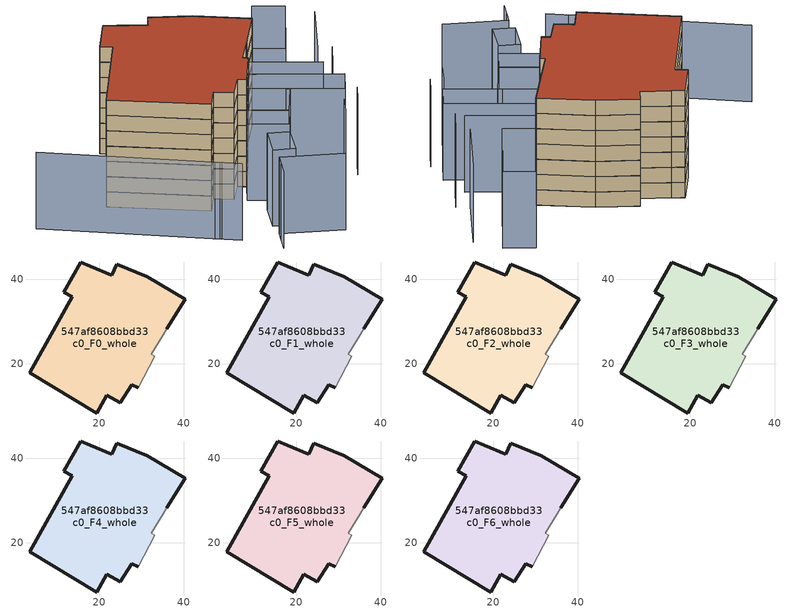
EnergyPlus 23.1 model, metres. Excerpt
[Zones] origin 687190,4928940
547af8608bbd33c0_F0_whole
 floor ground (EU_floor_Construction): 29.15,14.32 33.03,21.82 32.21,22.31 35.09,26.89 35.94,28.25 40.3,35.25 31.3,40.63 24.08,43.55 22.85,40.94 17.82,43.11 15.54,44.1 11.54,36.99 13.51,35.87 3.5,17.92 19.41,8.37 21.72,12.53 24.95,10.75 27.64,15.03 z0
 wall outside (EU_wall_Construction): 29.15,14.32 27.64,15.03 24.95,10.75 21.72,12.53 19.41,8.37 3.5,17.92 13.51,35.87 11.54,36.99 15.54,44.1 17.82,43.11 22.85,40.94 24.08,43.55 31.3,40.63 40.3,35.25 35.94,28.25 z0:3
 wall adiabatic (EU_wall_Construction): 35.94,28.25 35.09,26.89 32.21,22.31 33.03,21.82 29.15,14.32 z0:3
547af8608bbd33c0_F1_whole
 floor to 547af8608bbd33c0_F0_whole (EU_floor_Construction): 29.15,14.32 33.03,21.82 32.21,22.31 35.09,26.89 35.94,28.25 40.3,35.25 31.3,40.63 24.08,43.55 22.85,40.94 17.82,43.11 15.53,44.1 11.53,36.99 13.51,35.87 3.5,17.92 19.41,8.37 21.72,12.53 24.95,10.75 27.64,15.03 z3
 wall outside (EU_wall_Construction): 29.15,14.32 27.64,15.03 24.95,10.75 21.72,12.53 19.41,8.37 3.5,17.92 13.51,35.87 11.54,36.99 15.54,44.1 17.82,43.11 22.85,40.94 24.08,43.55 31.3,40.63 40.3,35.25 35.94,28.25 z3:6
 wall adiabatic (EU_wall_Construction): 35.94,28.25 35.09,26.89 32.21,22.31 33.03,21.82 29.15,14.32 z3:6
547af8608bbd33c0_F2_whole
 floor to 547af8608bbd33c0_F1_whole (EU_floor_Construction): 29.15,14.32 33.03,21.82 32.21,22.31 35.09,26.89 35.94,28.25 40.3,35.25 31.3,40.63 24.08,43.55 22.85,40.94 17.82,43.11 15.53,44.1 11.53,36.99 13.51,35.87 3.5,17.92 19.41,8.37 21.72,12.53 24.95,10.75 27.64,15.03 z6
 wall outside (EU_wall_Construction): 29.15,14.32 27.64,15.03 24.95,10.75 21.72,12.53 19.41,8.37 3.5,17.92 13.51,35.87 11.54,36.99 15.54,44.1 17.82,43.11 22.85,40.94 24.08,43.55 31.3,40.63 40.3,35.25 35.94,28.25 z6:9
 wall adiabatic (EU_wall_Construction): 35.94,28.25 35.09,26.89 32.21,22.31 33.03,21.82 29.15,14.32 z6:9
547af8608bbd33c0_F3_whole
 floor to 547af8608bbd33c0_F2_whole (EU_floor_Construction): 29.15,14.32 33.03,21.82 32.21,22.31 35.09,26.89 35.94,28.25 40.3,35.25 31.3,40.63 24.08,43.55 22.85,40.94 17.82,43.11 15.53,44.1 11.53,36.99 13.51,35.87 3.5,17.92 19.41,8.37 21.72,12.53 24.95,10.75 27.64,15.03 z9
 wall outside (EU_wall_Construction): 29.15,14.32 27.64,15.03 24.95,10.75 21.72,12.53 19.41,8.37 3.5,17.92 13.51,35.87 11.54,36.99 15.54,44.1 17.82,43.11 22.85,40.94 24.08,43.55 31.3,40.63 40.3,35.25 35.94,28.25 z9:12
 wall adiabatic (EU_wall_Construction): 35.94,28.25 35.09,26.89 32.21,22.31 33.03,21.82 29.15,14.32 z9:12
547af8608bbd33c0_F4_whole
 floor to 547af8608bbd33c0_F3_whole (EU_floor_Construction): 29.15,14.32 33.03,21.82 32.21,22.31 35.09,26.89 35.94,28.25 40.3,35.25 31.3,40.63 24.08,43.55 22.85,40.94 17.82,43.11 15.53,44.1 11.53,36.99 13.51,35.87 3.5,17.92 19.41,8.37 21.72,12.53 24.95,10.75 27.64,15.03 z12
 wall outside (EU_wall_Construction): 29.15,14.32 27.64,15.03 24.95,10.75 21.72,12.53 19.41,8.37 3.5,17.92 13.51,35.87 11.54,36.99 15.54,44.1 17.82,43.11 22.85,40.94 24.08,43.55 31.3,40.63 40.3,35.25 35.94,28.25 z12:15
 wall adiabatic (EU_wall_Construction): 35.94,28.25 35.09,26.89 32.21,22.31 33.03,21.82 29.15,14.32 z12:15
547af8608bbd33c0_F5_whole
 floor to 547af8608bbd33c0_F4_whole (EU_floor_Construction): 29.15,14.32 33.03,21.82 32.21,22.31 35.09,26.89 35.94,28.25 40.3,35.25 31.3,40.63 24.08,43.55 22.85,40.94 17.82,43.11 15.53,44.1 11.53,36.99 13.51,35.87 3.5,17.92 19.41,8.37 21.72,12.53 24.95,10.75 27.64,15.03 z15
 wall outside (EU_wall_Construction): 29.15,14.32 27.64,15.03 24.95,10.75 21.72,12.53 19.41,8.37 3.5,17.92 13.51,35.87 11.54,36.99 15.54,44.1 17.82,43.11 22.85,40.94 24.08,43.55 31.3,40.63 40.3,35.25 35.94,28.25 z15:18
 wall adiabatic (EU_wall_Construction): 35.94,28.25 35.09,26.89 32.21,22.31 33.03,21.82 29.15,14.32 z15:18
547af8608bbd33c0_F6_whole
 floor to 547af8608bbd33c0_F5_whole (EU_floor_Construction): 29.15,14.32 33.03,21.82 32.21,22.31 35.09,26.89 35.94,28.25 40.3,35.25 31.3,40.63 24.08,43.55 22.85,40.94 17.82,43.11 15.53,44.1 11.53,36.99 13.51,35.87 3.5,17.92 19.41,8.37 21.72,12.53 24.95,10.75 27.64,15.03 z18
 wall outside (EU_wall_Construction): 29.15,14.32 27.64,15.03 24.95,10.75 21.72,12.53 19.41,8.37 3.5,17.92 13.51,35.87 11.54,36.99 15.54,44.1 17.82,43.11 22.85,40.94 24.08,43.55 31.3,40.63 40.3,35.25 35.94,28.25 z18:21
 wall adiabatic (EU_wall_Construction): 35.94,28.25 35.09,26.89 32.21,22.31 33.03,21.82 29.15,14.32 z18:21
 roof outside (EU_roof_Construction): 40.3,35.25 35.94,28.25 35.09,26.89 32.21,22.31 33.03,21.82 29.15,14.32 27.64,15.03 24.95,10.75 21.72,12.53 19.41,8.37 3.5,17.92 13.51,35.87 11.54,36.99 15.54,44.1 17.82,43.11 22.85,40.94 24.08,43.55 31.3,40.63 z21
shading: 15.31,-1.43 19.37,-3.93 / 24.57,-9.87 25.46,-7.06 / -11.11,15.79 16.3,-2.05 / 25.48,-7.06 26.26,-4.63 / 26.26,-4.63 37.49,-8.22 / 44.7,6.75 46.39,10.72 / 48.58,9.9 50.36,13.83 / 50.53,23.91 53.34,29.94 / 50.73,30.48 56.48,43.37 / 32.26,3.57 30.35,-2.72 / 30.35,-2.72 26.51,-1.56 / 26.51,-1.56 28.42,4.73 / 28.42,4.73 32.26,3.57 / 29.15,14.32 35.86,11.18 / 35.86,11.18 33.58,6.31 / 33.58,6.31 26.88,9.45 / 26.88,9.45 29.15,14.32 / 47.3,21.07 35.09,26.89 / 35.09,26.89 37.09,31.08 / 37.09,31.08 49.3,25.26 / 49.3,25.26 47.3,21.07 / 40.3,35.23 47.48,50.2 / 47.48,50.2 52.81,47.64 / 52.81,47.64 45.63,32.68 / 45.63,32.68 40.3,35.23 / 29.15,14.32 33.03,21.82 / 33.03,21.82 39.59,18.43 / 39.59,18.43 35.71,10.93 / 35.71,10.93 29.15,14.32 / 34.51,27.16 50.69,19.51 / 50.69,19.51 48.26,14.36 / 48.26,14.36 32.07,22.01 / 32.07,22.01 34.51,27.16 z0:15
[Building]
EU S2 Campaign: North Axis=0; Terrain=City; Solar Distribution=FullExterior
[Site:Location]
Bologna: Latitude=44.5; Longitude=11.25; Time Zone=1; Elevation=37
[SizingPeriod:WeatherFileDays]
AnnualSizingPeriod: Begin Month=1; Begin Day of Month=1; End Month=12; End Day of Month=31; Day of Week for Start Day=Monday; Use Weather File Daylight Saving Period=No; Use Weather File Rain and Snow Indicators=No
[MATERIAL]
EU_InternalMass_Material: Roughness=MediumRough; Thickness=0.1; Conductivity=1; Density=1800; Specific Heat=900; Thermal Absorptance=0.9; Solar Absorptance=0.7; Visible Absorptance=0.7
[MATERIAL:NOMASS] Roughness=MediumRough; Thermal Absorptance=0.9; Solar Absorptance=0.7; Visible Absorptance=0.7
Name | Thermal Resistance
EU_wall_NoMass | 0.890213
EU_roof_NoMass | 0.636128
EU_floor_NoMass | 0.79516
[CONSTRUCTION]
EU_wall_Construction: EU_wall_NoMass
EU_roof_Construction: EU_roof_NoMass
EU_floor_Construction: EU_floor_NoMass
EU_InternalMass_Construction: EU_InternalMass_Material
[ZONE] Type=1; Multiplier=1; Ceiling Height=autocalculate; Volume=2266.39; Floor Area=autocalculate; Part of Total Floor Area=Yes
547af8608bbd33c0_F0_whole; 547af8608bbd33c0_F1_whole; 547af8608bbd33c0_F2_whole; 547af8608bbd33c0_F3_whole; 547af8608bbd33c0_F4_whole; 547af8608bbd33c0_F5_whole; 547af8608bbd33c0_F6_whole
[INTERNALMASS] Construction=EU_InternalMass_Construction; Surface Area=613.15
Name | Zone or ZoneList
547af8608bbd33c0_F0_whole_EU_InternalMass | 547af8608bbd33c0_F0_whole
547af8608bbd33c0_F1_whole_EU_InternalMass | 547af8608bbd33c0_F1_whole
547af8608bbd33c0_F2_whole_EU_InternalMass | 547af8608bbd33c0_F2_whole
547af8608bbd33c0_F3_whole_EU_InternalMass | 547af8608bbd33c0_F3_whole
547af8608bbd33c0_F4_whole_EU_InternalMass | 547af8608bbd33c0_F4_whole
547af8608bbd33c0_F5_whole_EU_InternalMass | 547af8608bbd33c0_F5_whole
547af8608bbd33c0_F6_whole_EU_InternalMass | 547af8608bbd33c0_F6_whole
[OTHEREQUIPMENT] Fuel Type=Electricity; Design Level Calculation Method=Watts/Area; Power per Zone Floor Area=1; Fraction Latent=0; Fraction Radiant=0; Fraction Lost=0; Carbon Dioxide Generation Rate=0; EndUse Subcategory=EU_Step8_InternalGains
Name | Zone or ZoneList or Space or SpaceList | Schedule
EU_Step8_InternalGain_547af8608bbd33c0_F0_whole_f000 | 547af8608bbd33c0_F0_whole | EU_Step8_GainSchedule_547af8608bbd33c0_F0_whole_f000
EU_Step8_InternalGain_547af8608bbd33c0_F1_whole_f000 | 547af8608bbd33c0_F1_whole | EU_Step8_GainSchedule_547af8608bbd33c0_F1_whole_f000
EU_Step8_InternalGain_547af8608bbd33c0_F2_whole_f000 | 547af8608bbd33c0_F2_whole | EU_Step8_GainSchedule_547af8608bbd33c0_F2_whole_f000
EU_Step8_InternalGain_547af8608bbd33c0_F3_whole_f000 | 547af8608bbd33c0_F3_whole | EU_Step8_GainSchedule_547af8608bbd33c0_F3_whole_f000
EU_Step8_InternalGain_547af8608bbd33c0_F4_whole_f000 | 547af8608bbd33c0_F4_whole | EU_Step8_GainSchedule_547af8608bbd33c0_F4_whole_f000
EU_Step8_InternalGain_547af8608bbd33c0_F5_whole_f000 | 547af8608bbd33c0_F5_whole | EU_Step8_GainSchedule_547af8608bbd33c0_F5_whole_f000
EU_Step8_InternalGain_547af8608bbd33c0_F6_whole_f000 | 547af8608bbd33c0_F6_whole | EU_Step8_GainSchedule_547af8608bbd33c0_F6_whole_f000
[ZONEVENTILATION:DESIGNFLOWRATE] Schedule=EU_AlwaysOn; Design Flow Rate Calculation Method=AirChanges/Hour; Air Changes per Hour=0.718634; Ventilation Type=Natural; Fan Pressure Rise=0; Fan Total Efficiency=1; Constant Term Coefficient=1; Temperature Term Coefficient=0; Velocity Term Coefficient=0; Velocity Squared Term Coefficient=0; Minimum Indoor Temperature=-100; Maximum Indoor Temperature=100; Delta Temperature=-100; Minimum Outdoor Temperature=-100; Maximum Outdoor Temperature=100; Maximum Wind Speed=40
Name | Zone or ZoneList or Space or SpaceList
EU_ConstantAir_547af8608bbd33c0_F0_whole | 547af8608bbd33c0_F0_whole
EU_ConstantAir_547af8608bbd33c0_F1_whole | 547af8608bbd33c0_F1_whole
EU_ConstantAir_547af8608bbd33c0_F2_whole | 547af8608bbd33c0_F2_whole
EU_ConstantAir_547af8608bbd33c0_F3_whole | 547af8608bbd33c0_F3_whole
EU_ConstantAir_547af8608bbd33c0_F4_whole | 547af8608bbd33c0_F4_whole
EU_ConstantAir_547af8608bbd33c0_F5_whole | 547af8608bbd33c0_F5_whole
EU_ConstantAir_547af8608bbd33c0_F6_whole | 547af8608bbd33c0_F6_whole
[HVACTEMPLATE:THERMOSTAT] Constant Heating Setpoint=20; Constant Cooling Setpoint=50
EU_HeatOnly_547af8608bbd33c0_F0_whole; EU_HeatOnly_547af8608bbd33c0_F1_whole; EU_HeatOnly_547af8608bbd33c0_F2_whole; EU_HeatOnly_547af8608bbd33c0_F3_whole; EU_HeatOnly_547af8608bbd33c0_F4_whole; EU_HeatOnly_547af8608bbd33c0_F5_whole; EU_HeatOnly_547af8608bbd33c0_F6_whole
[HVACTEMPLATE:ZONE:IDEALLOADSAIRSYSTEM] System Availability Schedule=EU_AlwaysOn; Maximum Heating Supply Air Temperature=50; Minimum Cooling Supply Air Temperature=13; Maximum Heating Supply Air Humidity Ratio=0.0156; Minimum Cooling Supply Air Humidity Ratio=0.0077; Heating Limit=NoLimit; Cooling Limit=NoLimit; Heating Availability Schedule=EU_AlwaysOn; Cooling Availability Schedule=EU_CoolingOff; Dehumidification Control Type=ConstantSensibleHeatRatio; Cooling Sensible Heat Ratio=0.7; Dehumidification Setpoint=60; Humidification Control Type=None; Humidification Setpoint=30; Outdoor Air Method=None; Outdoor Air Flow Rate per Person=0.00944; Outdoor Air Flow Rate per Zone Floor Area=0; Outdoor Air Flow Rate per Zone=0; Demand Controlled Ventilation Type=None; Outdoor Air Economizer Type=NoEconomizer; Heat Recovery Type=None; Sensible Heat Recovery Effectiveness=0.7; Latent Heat Recovery Effectiveness=0.65
Name | Template Thermostat
547af8608bbd33c0_F0_whole | EU_HeatOnly_547af8608bbd33c0_F0_whole
547af8608bbd33c0_F1_whole | EU_HeatOnly_547af8608bbd33c0_F1_whole
547af8608bbd33c0_F2_whole | EU_HeatOnly_547af8608bbd33c0_F2_whole
547af8608bbd33c0_F3_whole | EU_HeatOnly_547af8608bbd33c0_F3_whole
547af8608bbd33c0_F4_whole | EU_HeatOnly_547af8608bbd33c0_F4_whole
547af8608bbd33c0_F5_whole | EU_HeatOnly_547af8608bbd33c0_F5_whole
547af8608bbd33c0_F6_whole | EU_HeatOnly_547af8608bbd33c0_F6_whole
[SIZING:ZONE] Zone Cooling Design Supply Air Temperature Input Method=SupplyAirTemperature; Zone Cooling Design Supply Air Temperature=13; Zone Heating Design Supply Air Temperature Input Method=SupplyAirTemperature; Zone Heating Design Supply Air Temperature=50; Zone Cooling Design Supply Air Humidity Ratio=0.008; Zone Heating Design Supply Air Humidity Ratio=0.008; Cooling Design Air Flow Method=DesignDay; Cooling Design Air Flow Rate=0; Cooling Minimum Air Flow per Zone Floor Area=0.000762; Cooling Minimum Air Flow=0; Cooling Minimum Air Flow Fraction=0.2; Heating Design Air Flow Method=DesignDay; Heating Design Air Flow Rate=0; Heating Maximum Air Flow per Zone Floor Area=0.002032; Heating Maximum Air Flow=0.141576; Heating Maximum Air Flow Fraction=0.3; Account for Dedicated Outdoor Air System=No; Dedicated Outdoor Air System Control Strategy=NeutralSupplyAir; Dedicated Outdoor Air Low Setpoint Temperature for Design=autosize; Dedicated Outdoor Air High Setpoint Temperature for Design=autosize; Zone Load Sizing Method=Sensible Load Only No Latent Load; Zone Latent Cooling Design Supply Air Humidity Ratio Input Method=HumidityRatioDifference; Zone Cooling Design Supply Air Humidity Ratio Difference=0.005; Zone Latent Heating Design Supply Air Humidity Ratio Input Method=HumidityRatioDifference; Zone Humidification Design Supply Air Humidity Ratio Difference=0.005
547af8608bbd33c0_F0_whole; 547af8608bbd33c0_F1_whole; 547af8608bbd33c0_F2_whole; 547af8608bbd33c0_F3_whole; 547af8608bbd33c0_F4_whole; 547af8608bbd33c0_F5_whole; 547af8608bbd33c0_F6_whole
[SCHEDULE:CONSTANT]
Name | Hourly Value
EU_AlwaysOn | 1
EU_CoolingOff | 0
[SCHEDULE:FILE] Column Number=1; Rows to Skip at Top=0; Number of Hours of Data=8760; Column Separator=Comma; Interpolate to Timestep=No; Minutes per Item=60; Adjust Schedule for Daylight Savings=Yes
Name | File
EU_Step8_GainSchedule_547af8608bbd33c0_F0_whole_f000 | ../../schedules/547af8608bbd33c0/547af8608bbd33c0_F0_whole_f000_gain.csv
EU_Step8_GainSchedule_547af8608bbd33c0_F1_whole_f000 | ../../schedules/547af8608bbd33c0/547af8608bbd33c0_F1_whole_f000_gain.csv
EU_Step8_GainSchedule_547af8608bbd33c0_F2_whole_f000 | ../../schedules/547af8608bbd33c0/547af8608bbd33c0_F2_whole_f000_gain.csv
EU_Step8_GainSchedule_547af8608bbd33c0_F3_whole_f000 | ../../schedules/547af8608bbd33c0/547af8608bbd33c0_F3_whole_f000_gain.csv
EU_Step8_GainSchedule_547af8608bbd33c0_F4_whole_f000 | ../../schedules/547af8608bbd33c0/547af8608bbd33c0_F4_whole_f000_gain.csv
EU_Step8_GainSchedule_547af8608bbd33c0_F5_whole_f000 | ../../schedules/547af8608bbd33c0/547af8608bbd33c0_F5_whole_f000_gain.csv
EU_Step8_GainSchedule_547af8608bbd33c0_F6_whole_f000 | ../../schedules/547af8608bbd33c0/547af8608bbd33c0_F6_whole_f000_gain.csv
